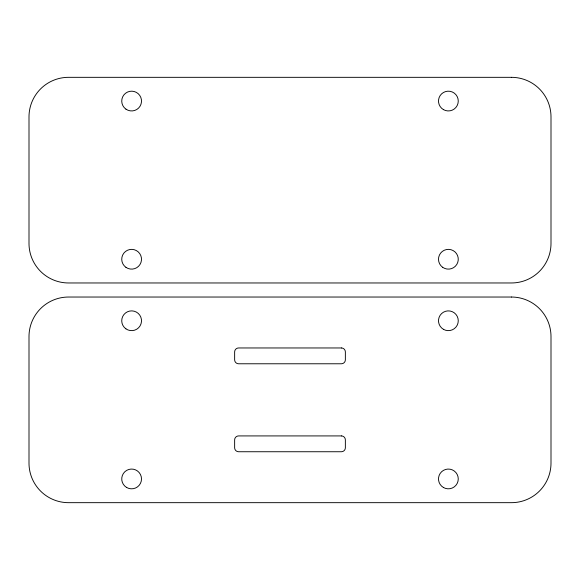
<?xml version="1.0" encoding="UTF-8"?>
<svg xmlns="http://www.w3.org/2000/svg" width="580" height="580" viewBox="0 0 580 580"><rect width="100%" height="100%" fill="white"/><g stroke="black" fill="none" stroke-linecap="round" stroke-linejoin="round"><path stroke-width="0.87" d="M511.451 77.328L68.549 77.328A39.549 39.549 0 0 0 29 116.877L29 243.419A39.549 39.549 0 0 0 68.549 282.967L511.451 282.967A39.549 39.549 0 0 0 551 243.419L551 116.877A39.549 39.549 0 0 0 511.451 77.328M511.451 297.032L68.549 297.032A39.549 39.549 0 0 0 29 336.581L29 463.123A39.549 39.549 0 0 0 68.549 502.671L511.451 502.671A39.549 39.549 0 0 0 551 463.123L551 336.581A39.549 39.549 0 0 0 511.451 297.032M341.41 347.964L238.59 347.964A3.951 3.951 0 0 0 234.639 351.915L234.639 359.825A3.951 3.951 0 0 0 238.59 363.776L341.41 363.776A3.951 3.951 0 0 0 345.361 359.825L345.361 351.915A3.951 3.951 0 0 0 341.41 347.964M341.41 435.921L238.59 435.921A3.951 3.951 0 0 0 234.639 439.879L234.639 447.789A3.951 3.951 0 0 0 238.59 451.74L341.41 451.74A3.951 3.951 0 0 0 345.361 447.789L345.361 439.879A3.951 3.951 0 0 0 341.41 435.921M443.439 487.504A9.889 9.889 0 0 0 458.265 478.942A9.889 9.889 0 0 0 443.439 470.38A9.889 9.889 0 0 0 443.439 487.504M125.925 328.845A9.889 9.889 0 0 0 141.469 321.646A9.889 9.889 0 0 0 127.469 311.786A9.889 9.889 0 0 0 125.925 328.845M126.679 487.504A9.889 9.889 0 0 0 141.506 478.942A9.889 9.889 0 0 0 126.679 470.38A9.889 9.889 0 0 0 126.679 487.504M443.439 329.324A9.889 9.889 0 0 0 458.265 320.762A9.889 9.889 0 0 0 443.439 312.2A9.889 9.889 0 0 0 443.439 329.324M442.685 267.322A9.889 9.889 0 0 0 458.229 260.13A9.889 9.889 0 0 0 444.229 250.27A9.889 9.889 0 0 0 442.685 267.322M125.925 109.141A9.889 9.889 0 0 0 141.469 101.95A9.889 9.889 0 0 0 127.469 92.09A9.889 9.889 0 0 0 125.925 109.141M125.925 267.322A9.889 9.889 0 0 0 141.469 260.13A9.889 9.889 0 0 0 127.469 250.27A9.889 9.889 0 0 0 125.925 267.322M443.439 109.62A9.889 9.889 0 0 0 458.265 101.058A9.889 9.889 0 0 0 443.439 92.495A9.889 9.889 0 0 0 443.439 109.62"/></g></svg>
